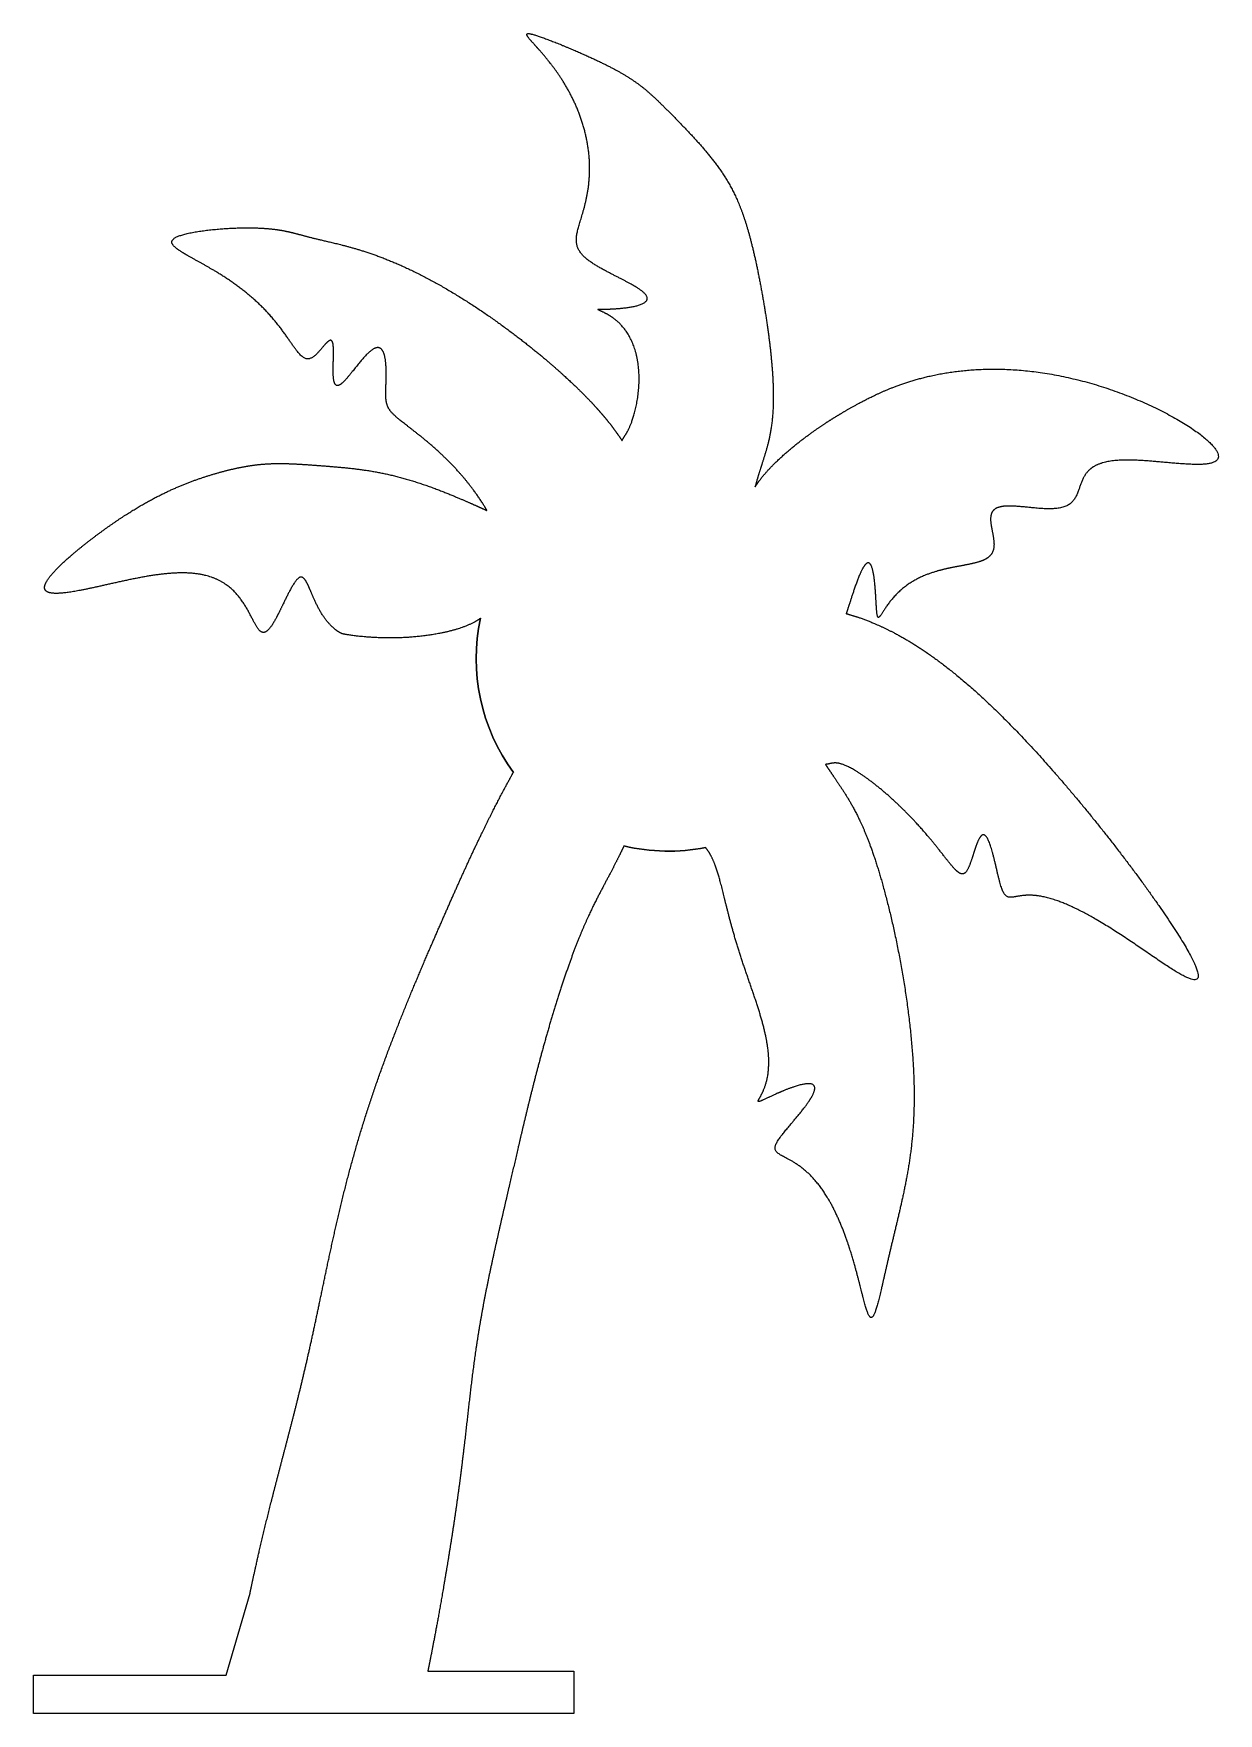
# Model space of a CAD drawing. Header units: millimetres. Extents: x 7.5 to 32.1, y 14.5 to 49.4.
import ezdxf

# ---------------------------------------------------------------- set-up
doc = ezdxf.new("R2010")
doc.units = ezdxf.units.MM
doc.layers.get('0').update_dxf_attribs({"linetype": 'CONTINUOUS'})

msp = doc.modelspace()

# ---------------------------------------------------------------- linework, layer by layer
for p, q in [((11.5, 15.294), (12, 17)), ((15.696, 15.38), (18.728, 15.38)), ((18.728, 15.38), (18.728, 14.5)), ((7.5, 14.94), (7.5, 15.294)), ((7.5, 15.294), (11.5, 15.294)), ((7.5, 14.5), (7.5, 14.94)), ((18.728, 14.5), (7.5, 14.5))]:
    msp.add_line(p, q)
for points in [[(16.791, 37.268, 0.214069), (17.474, 34.065, -0.214069)], [(19.774, 32.536, 0.10728), (21.47, 32.502, -0.10728)]]:
    msp.add_lwpolyline(points, format="xyb", close=True)
for points in [[(19.734, 40.962), (19.744, 40.98), (19.763, 41.016), (19.794, 41.065), (19.843, 41.137), (19.922, 41.296), (20.012, 41.566), (20.084, 41.938), (20.105, 42.371), (20.044, 42.806), (19.887, 43.184), (19.651, 43.46), (19.395, 43.619), (19.217, 43.685), (19.205, 43.695), (19.39, 43.692), (19.708, 43.705), (20.042, 43.75), (20.268, 43.836), (20.294, 43.96), (20.114, 44.116), (19.787, 44.292), (19.406, 44.477), (19.068, 44.664), (18.847, 44.853), (18.761, 45.055), (18.787, 45.288), (18.879, 45.567), (18.984, 45.906), (19.058, 46.304), (19.075, 46.75), (19.018, 47.223), (18.883, 47.702), (18.68, 48.16), (18.431, 48.571), (18.166, 48.916), (17.93, 49.178), (17.769, 49.351), (17.723, 49.434), (17.814, 49.433), (18.038, 49.361), (18.361, 49.237), (18.741, 49.08), (19.129, 48.908), (19.484, 48.737), (19.782, 48.573), (20.026, 48.416), (20.23, 48.257), (20.417, 48.089), (20.607, 47.902), (20.814, 47.693), (21.037, 47.464), (21.268, 47.218), (21.497, 46.96), (21.709, 46.693), (21.898, 46.417), (22.061, 46.126), (22.2, 45.811), (22.319, 45.463), (22.426, 45.075), (22.525, 44.645), (22.619, 44.175), (22.706, 43.677), (22.782, 43.169), (22.841, 42.67), (22.876, 42.197), (22.885, 41.768), (22.863, 41.392), (22.814, 41.069), (22.742, 40.788), (22.66, 40.53), (22.592, 40.326), (22.544, 40.166), (22.515, 40.056), (22.5, 40)], [(16.926, 39.509), (16.874, 39.597), (16.766, 39.771), (16.591, 40.02), (16.336, 40.329), (15.998, 40.671), (15.665, 40.961), (15.366, 41.196), (15.122, 41.379), (14.949, 41.524), (14.851, 41.655), (14.816, 41.812), (14.821, 42.028), (14.836, 42.309), (14.831, 42.613), (14.78, 42.853), (14.666, 42.943), (14.488, 42.839), (14.27, 42.584), (14.049, 42.291), (13.868, 42.088), (13.757, 42.074), (13.72, 42.272), (13.73, 42.594), (13.743, 42.905), (13.718, 43.08), (13.633, 43.057), (13.501, 42.894), (13.351, 42.71), (13.209, 42.624), (13.071, 42.689), (12.913, 42.901), (12.704, 43.22), (12.419, 43.587), (12.052, 43.949), (11.628, 44.272), (11.19, 44.542), (10.794, 44.756), (10.497, 44.923), (10.344, 45.052), (10.362, 45.155), (10.548, 45.241), (10.868, 45.309), (11.268, 45.359), (11.692, 45.387), (12.088, 45.391), (12.421, 45.371), (12.685, 45.333), (12.896, 45.284), (13.082, 45.232), (13.273, 45.181), (13.493, 45.129), (13.758, 45.069), (14.074, 44.99), (14.441, 44.881), (14.854, 44.731), (15.303, 44.536), (15.775, 44.297), (16.255, 44.02), (16.729, 43.719), (17.18, 43.405), (17.596, 43.095), (17.966, 42.8), (18.283, 42.533), (18.545, 42.3), (18.756, 42.102), (18.926, 41.935), (19.068, 41.789), (19.194, 41.653), (19.317, 41.515), (19.445, 41.362), (19.555, 41.219), (19.642, 41.097), (19.703, 41.008), (19.734, 40.962)], [(22.5, 40), (22.531, 40.049), (22.598, 40.146), (22.715, 40.294), (22.9, 40.491), (23.16, 40.728), (23.43, 40.948), (23.689, 41.14), (23.924, 41.301), (24.135, 41.436), (24.336, 41.557), (24.547, 41.678), (24.789, 41.81), (25.085, 41.956), (25.448, 42.108), (25.89, 42.254), (26.412, 42.374), (27.014, 42.45), (27.686, 42.463), (28.411, 42.4), (29.165, 42.255), (29.917, 42.033), (30.626, 41.751), (31.247, 41.437), (31.736, 41.126), (32.056, 40.849), (32.18, 40.635), (32.101, 40.501), (31.832, 40.452), (31.416, 40.47), (30.916, 40.52), (30.406, 40.564), (29.951, 40.564), (29.605, 40.49), (29.388, 40.334), (29.279, 40.115), (29.216, 39.879), (29.124, 39.68), (28.942, 39.56), (28.653, 39.529), (28.294, 39.559), (27.929, 39.604), (27.626, 39.613), (27.439, 39.546), (27.377, 39.397), (27.403, 39.189), (27.458, 38.961), (27.483, 38.753), (27.435, 38.588), (27.29, 38.474), (27.045, 38.403), (26.719, 38.349), (26.347, 38.278), (25.971, 38.155), (25.632, 37.966), (25.365, 37.716), (25.184, 37.454), (25.083, 37.271), (25.038, 37.256), (25.022, 37.45), (25.008, 37.794), (24.978, 38.164), (24.918, 38.423), (24.826, 38.467), (24.709, 38.283), (24.584, 37.953), (24.493, 37.67), (24.437, 37.496), (24.407, 37.404), (24.394, 37.365)], [(24.394, 37.365), (24.485, 37.34), (24.669, 37.284), (24.951, 37.182), (25.335, 37.009), (25.838, 36.722), (26.367, 36.355), (26.93, 35.898), (27.527, 35.347), (28.157, 34.702), (28.811, 33.974), (29.473, 33.184), (30.116, 32.368), (30.703, 31.577), (31.194, 30.866), (31.549, 30.291), (31.736, 29.896), (31.734, 29.712), (31.535, 29.745), (31.158, 29.969), (30.643, 30.326), (30.049, 30.734), (29.439, 31.11), (28.875, 31.386), (28.407, 31.522), (28.064, 31.522), (27.844, 31.456), (27.712, 31.452), (27.622, 31.619), (27.539, 31.968), (27.447, 32.387), (27.345, 32.719), (27.238, 32.83), (27.134, 32.68), (27.037, 32.371), (26.945, 32.061), (26.845, 31.905), (26.711, 31.964), (26.508, 32.218), (26.215, 32.604), (25.836, 33.044), (25.408, 33.472), (24.984, 33.835), (24.616, 34.095), (24.341, 34.238), (24.173, 34.275), (24.092, 34.255), (24.031, 34.239), (23.986, 34.232), (23.961, 34.23)], [(23.961, 34.23), (24.001, 34.172), (24.079, 34.057), (24.192, 33.891), (24.337, 33.678), (24.512, 33.395), (24.686, 33.062), (24.862, 32.648), (25.039, 32.136), (25.214, 31.528), (25.381, 30.839), (25.532, 30.094), (25.658, 29.325), (25.75, 28.561), (25.804, 27.83), (25.815, 27.152), (25.783, 26.535), (25.714, 25.97), (25.616, 25.439), (25.499, 24.923), (25.375, 24.41), (25.255, 23.899), (25.144, 23.411), (25.048, 22.995), (24.965, 22.728), (24.888, 22.68), (24.805, 22.891), (24.699, 23.334), (24.548, 23.933), (24.336, 24.586), (24.059, 25.187), (23.728, 25.653), (23.375, 25.942), (23.066, 26.084), (22.885, 26.178), (22.896, 26.327), (23.105, 26.596), (23.418, 26.951), (23.694, 27.303), (23.8, 27.554), (23.66, 27.632), (23.319, 27.547), (22.92, 27.378), (22.618, 27.227), (22.522, 27.188), (22.602, 27.298), (22.731, 27.544), (22.804, 27.902), (22.783, 28.347), (22.668, 28.855), (22.49, 29.402), (22.289, 29.965), (22.106, 30.52), (21.96, 31.047), (21.845, 31.526), (21.743, 31.94), (21.652, 32.208), (21.568, 32.37), (21.504, 32.461), (21.47, 32.502)], [(12, 17), (12.023, 17.112), (12.071, 17.335), (12.145, 17.672), (12.249, 18.125), (12.389, 18.698), (12.537, 19.278), (12.692, 19.868), (12.851, 20.473), (13.01, 21.098), (13.166, 21.749), (13.318, 22.43), (13.468, 23.146), (13.623, 23.895), (13.793, 24.675), (13.985, 25.48), (14.208, 26.303), (14.464, 27.133), (14.75, 27.958), (15.056, 28.763), (15.37, 29.534), (15.679, 30.263), (15.975, 30.945), (16.256, 31.584), (16.531, 32.193), (16.813, 32.795), (17.058, 33.287), (17.259, 33.67), (17.401, 33.932), (17.474, 34.065)], [(19.774, 32.536), (19.737, 32.458), (19.663, 32.305), (19.554, 32.089), (19.41, 31.819), (19.23, 31.484), (19.048, 31.116), (18.86, 30.688), (18.669, 30.193), (18.479, 29.642), (18.295, 29.057), (18.123, 28.462), (17.967, 27.882), (17.827, 27.33), (17.7, 26.808), (17.583, 26.308), (17.469, 25.816), (17.355, 25.321), (17.237, 24.814), (17.118, 24.292), (17.001, 23.76), (16.89, 23.225), (16.792, 22.695), (16.707, 22.175), (16.636, 21.663), (16.574, 21.155), (16.517, 20.643), (16.458, 20.121), (16.394, 19.584), (16.322, 19.035), (16.242, 18.481), (16.157, 17.933), (16.07, 17.404), (15.984, 16.906), (15.903, 16.45), (15.827, 16.04), (15.771, 15.751), (15.733, 15.557), (15.708, 15.437), (15.696, 15.38)]]:
    msp.add_open_spline(points, degree=5)
msp.add_open_spline([(16.791, 37.268), (16.759, 37.243), (16.675, 37.188), (16.509, 37.104), (16.213, 37.003), (15.761, 36.909), (15.267, 36.86), (14.804, 36.853), (14.414, 36.874), (14.129, 36.908), (13.96, 36.937), (13.897, 36.949), (13.908, 36.946), (13.922, 36.941), (13.876, 36.961), (13.764, 37.032), (13.612, 37.175), (13.46, 37.389), (13.333, 37.651), (13.233, 37.905), (13.148, 38.092), (13.061, 38.16), (12.958, 38.08), (12.834, 37.87), (12.697, 37.583), (12.557, 37.289), (12.425, 37.058), (12.309, 36.946), (12.209, 36.975), (12.111, 37.125), (12.001, 37.355), (11.86, 37.611), (11.672, 37.849), (11.431, 38.037), (11.134, 38.162), (10.786, 38.22), (10.394, 38.217), (9.972, 38.166), (9.535, 38.082), (9.102, 37.985), (8.695, 37.892), (8.336, 37.819), (8.044, 37.779), (7.836, 37.782), (7.724, 37.834), (7.711, 37.937), (7.791, 38.086), (7.952, 38.273), (8.174, 38.485), (8.438, 38.709), (8.723, 38.934), (9.016, 39.149), (9.305, 39.349), (9.587, 39.529), (9.861, 39.689), (10.128, 39.83), (10.389, 39.954), (10.647, 40.063), (10.901, 40.158), (11.151, 40.24), (11.395, 40.311), (11.628, 40.371), (11.853, 40.418), (12.07, 40.454), (12.285, 40.477), (12.508, 40.488), (12.746, 40.487), (13.003, 40.475), (13.28, 40.456), (13.567, 40.435), (13.861, 40.411), (14.161, 40.381), (14.469, 40.34), (14.786, 40.282), (15.111, 40.205), (15.439, 40.109), (15.757, 40), (16.05, 39.888), (16.302, 39.784), (16.504, 39.696), (16.652, 39.631), (16.754, 39.586), (16.819, 39.557), (16.87, 39.534), (16.907, 39.517), (16.926, 39.509)], degree=5, knots=[0.0494197, 0.0494197, 0.0494197, 0.0494197, 0.0494197, 0.0494197, 0.0588235, 0.0705882, 0.0823529, 0.0941176, 0.1058824, 0.1176471, 0.1294118, 0.1411765, 0.1529412, 0.1647059, 0.1764706, 0.1882353, 0.2, 0.2117647, 0.2235294, 0.2352941, 0.2470588, 0.2588235, 0.2705882, 0.2823529, 0.2941176, 0.3058824, 0.3176471, 0.3294118, 0.3411765, 0.3529412, 0.3647059, 0.3764706, 0.3882353, 0.4, 0.4117647, 0.4235294, 0.4352941, 0.4470588, 0.4588235, 0.4705882, 0.4823529, 0.4941176, 0.5058824, 0.5176471, 0.5294118, 0.5411765, 0.5529412, 0.5647059, 0.5764706, 0.5882353, 0.6, 0.6117647, 0.6235294, 0.6352941, 0.6470588, 0.6588235, 0.6705882, 0.6823529, 0.6941176, 0.7058824, 0.7176471, 0.7294118, 0.7411765, 0.7529412, 0.7647059, 0.7764706, 0.7882353, 0.8, 0.8117647, 0.8235294, 0.8352941, 0.8470588, 0.8588235, 0.8705882, 0.8823529, 0.8941176, 0.9058824, 0.9176471, 0.9294118, 0.9411765, 0.9529412, 0.9647059, 0.9764706, 0.9882353, 1, 1, 1, 1, 1, 1])

doc.saveas('drawing.dxf')
